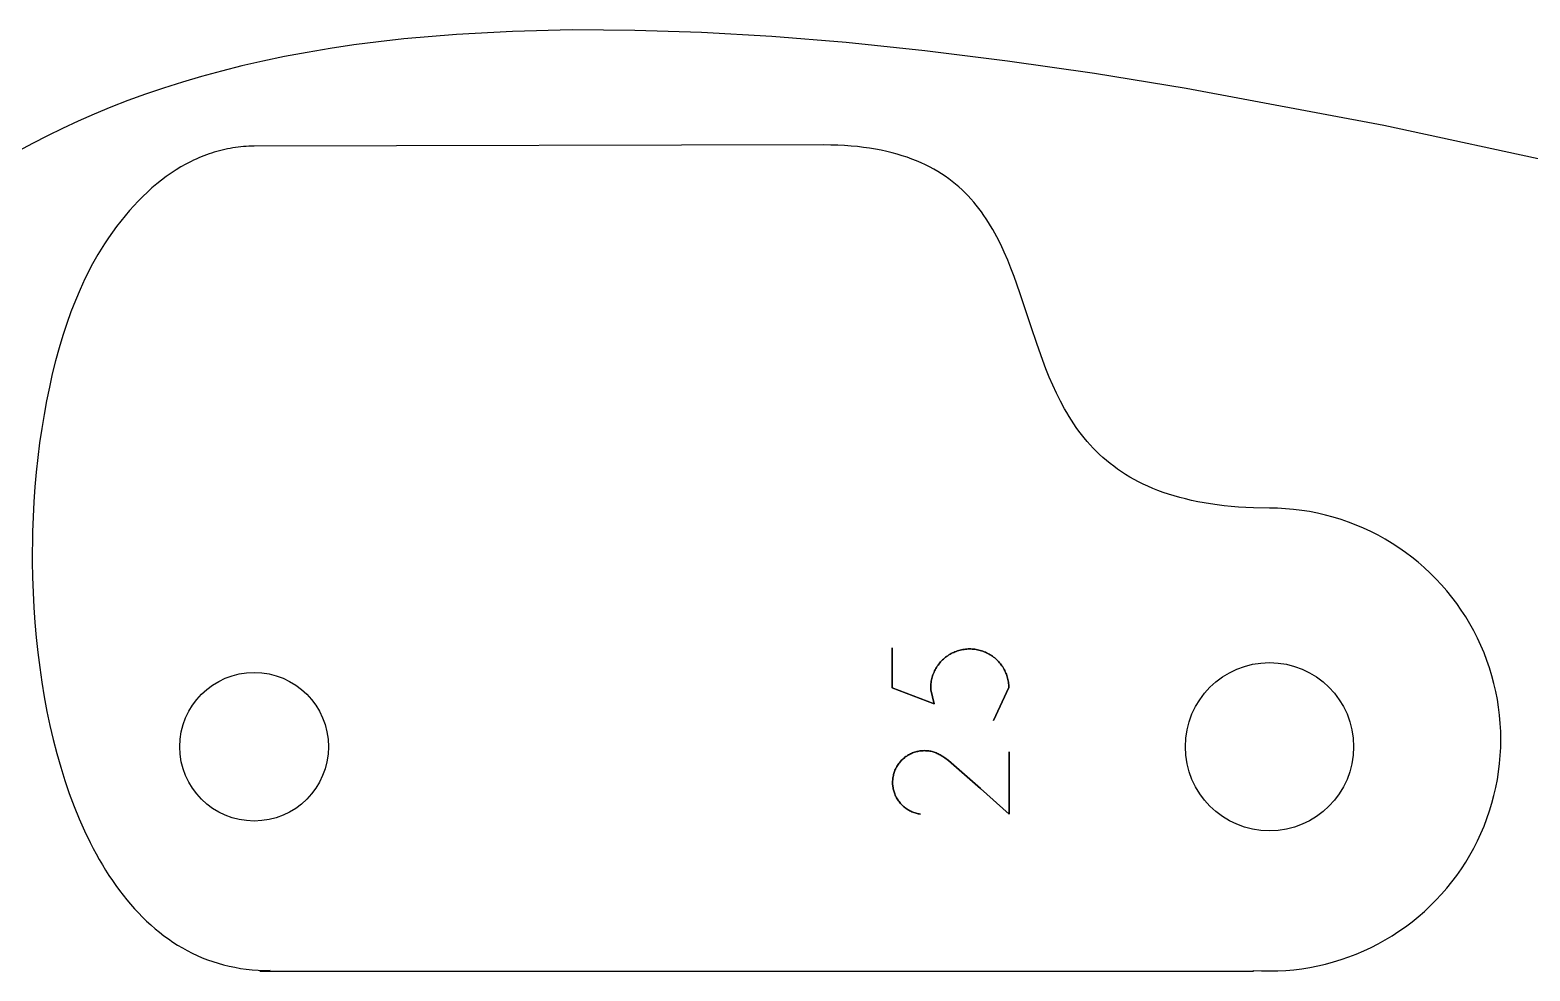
# Model space of a CAD drawing. Extents: x -24 to 6, y -20.7 to -0.7.
# Drawn here: x -21.966 to -19.292, y -5.427 to -3.748 of the extents above; entities that cross this region are included whole.
import ezdxf

# ---------------------------------------------------------------- set-up
doc = ezdxf.new("R2010")
doc.units = 0
doc.layers.add('LAYER_1', color=7, linetype='CONTINUOUS')

msp = doc.modelspace()

# ---------------------------------------------------------------- linework, layer by layer
at = {"layer": 'LAYER_1', "color": 250}
for p, q in [((-21.3443, -3.7694), (-21.388, -3.7751)), ((-21.2993, -3.7644), (-21.3443, -3.7694)), ((-21.2051, -3.7562), (-21.2993, -3.7644)), ((-21.1052, -3.7509), (-21.2051, -3.7562)), ((-20.9993, -3.7484), (-21.1052, -3.7509)), ((-20.8871, -3.7491), (-20.9993, -3.7484)), ((-20.7684, -3.753), (-20.8871, -3.7491)), ((-20.643, -3.7602), (-20.7684, -3.753)), ((-20.5105, -3.771), (-20.643, -3.7602)), ((-21.5116, -3.7958), (-21.5503, -3.8039)), ((-21.4716, -3.7884), (-21.5116, -3.7958)), ((-21.4304, -3.7814), (-21.4716, -3.7884)), ((-21.388, -3.7751), (-21.4304, -3.7814)), ((-20.3706, -3.7855), (-20.5105, -3.771)), ((-20.2232, -3.8038), (-20.3706, -3.7855)), ((-21.6244, -3.8216), (-21.6597, -3.8312)), ((-21.5879, -3.8125), (-21.6244, -3.8216)), ((-21.5503, -3.8039), (-21.5879, -3.8125)), ((-20.0678, -3.8261), (-20.2232, -3.8038)), ((-21.694, -3.8413), (-21.7273, -3.8519)), ((-21.6597, -3.8312), (-21.694, -3.8413)), ((-19.9044, -3.8526), (-20.0678, -3.8261)), ((-21.791, -3.8743), (-21.8214, -3.8862)), ((-21.7596, -3.8629), (-21.791, -3.8743)), ((-21.7273, -3.8519), (-21.7596, -3.8629)), ((-19.552, -3.9185), (-19.9044, -3.8526)), ((-21.851, -3.8984), (-21.8796, -3.911)), ((-21.8214, -3.8862), (-21.851, -3.8984)), ((-21.9075, -3.9239), (-21.9346, -3.9372)), ((-21.8796, -3.911), (-21.9075, -3.9239)), ((-19.1637, -4.0029), (-19.552, -3.9185)), ((-21.9609, -3.9508), (-21.9865, -3.9647)), ((-21.9346, -3.9372), (-21.9609, -3.9508)), ((-21.5947, -3.9574), (-21.5995, -3.9581)), ((-21.5899, -3.9569), (-21.5947, -3.9574)), ((-21.5852, -3.9565), (-21.5899, -3.9569)), ((-21.5804, -3.9561), (-21.5852, -3.9565)), ((-21.5756, -3.9559), (-21.5804, -3.9561)), ((-21.5708, -3.9557), (-21.5756, -3.9559)), ((-21.566, -3.9557), (-21.5708, -3.9557)), ((-20.5504, -3.9534), (-21.566, -3.9557)), ((-20.5378, -3.9536), (-20.5504, -3.9534)), ((-20.5255, -3.954), (-20.5378, -3.9536)), ((-20.5135, -3.9546), (-20.5255, -3.954)), ((-20.5019, -3.9554), (-20.5135, -3.9546)), ((-20.4906, -3.9565), (-20.5019, -3.9554)), ((-20.4795, -3.9578), (-20.4906, -3.9565)), ((-21.6785, -3.983), (-21.6875, -3.9877)), ((-21.6739, -3.9808), (-21.6785, -3.983)), ((-21.6694, -3.9787), (-21.6739, -3.9808)), ((-21.6648, -3.9767), (-21.6694, -3.9787)), ((-21.6603, -3.9747), (-21.6648, -3.9767)), ((-21.6557, -3.9729), (-21.6603, -3.9747)), ((-21.6511, -3.9712), (-21.6557, -3.9729)), ((-21.6464, -3.9695), (-21.6511, -3.9712)), ((-21.6418, -3.9679), (-21.6464, -3.9695)), ((-21.6371, -3.9665), (-21.6418, -3.9679)), ((-21.6325, -3.9651), (-21.6371, -3.9665)), ((-21.6278, -3.9638), (-21.6325, -3.9651)), ((-21.6231, -3.9626), (-21.6278, -3.9638)), ((-21.6184, -3.9615), (-21.6231, -3.9626)), ((-21.6137, -3.9605), (-21.6184, -3.9615)), ((-21.609, -3.9596), (-21.6137, -3.9605)), ((-21.6042, -3.9588), (-21.609, -3.9596)), ((-21.5995, -3.9581), (-21.6042, -3.9588)), ((-20.4688, -3.9593), (-20.4795, -3.9578)), ((-20.4584, -3.961), (-20.4688, -3.9593)), ((-20.4483, -3.9629), (-20.4584, -3.961)), ((-20.4384, -3.9651), (-20.4483, -3.9629)), ((-20.4289, -3.9674), (-20.4384, -3.9651)), ((-20.4196, -3.9699), (-20.4289, -3.9674)), ((-20.4106, -3.9726), (-20.4196, -3.9699)), ((-20.4018, -3.9755), (-20.4106, -3.9726)), ((-20.3933, -3.9786), (-20.4018, -3.9755)), ((-20.3851, -3.9818), (-20.3933, -3.9786)), ((-20.3771, -3.9852), (-20.3851, -3.9818)), ((-21.7227, -4.0099), (-21.7312, -4.0163)), ((-21.714, -4.0038), (-21.7227, -4.0099)), ((-21.7052, -3.9981), (-21.714, -4.0038)), ((-21.6964, -3.9927), (-21.7052, -3.9981)), ((-21.6875, -3.9877), (-21.6964, -3.9927)), ((-20.3694, -3.9889), (-20.3771, -3.9852)), ((-20.3619, -3.9926), (-20.3694, -3.9889)), ((-20.3546, -3.9966), (-20.3619, -3.9926)), ((-20.3475, -4.0007), (-20.3546, -3.9966)), ((-20.3407, -4.0049), (-20.3475, -4.0007)), ((-20.3341, -4.0093), (-20.3407, -4.0049)), ((-20.3277, -4.0139), (-20.3341, -4.0093)), ((-21.7564, -4.0376), (-21.7646, -4.0454)), ((-21.7481, -4.0301), (-21.7564, -4.0376)), ((-21.7397, -4.023), (-21.7481, -4.0301)), ((-21.7312, -4.0163), (-21.7397, -4.023)), ((-20.3215, -4.0186), (-20.3277, -4.0139)), ((-20.3155, -4.0235), (-20.3215, -4.0186)), ((-20.3097, -4.0284), (-20.3155, -4.0235)), ((-20.304, -4.0336), (-20.3097, -4.0284)), ((-20.2986, -4.0388), (-20.304, -4.0336)), ((-21.7806, -4.0619), (-21.7884, -4.0706)), ((-21.7726, -4.0535), (-21.7806, -4.0619)), ((-21.7646, -4.0454), (-21.7726, -4.0535)), ((-20.2933, -4.0442), (-20.2986, -4.0388)), ((-20.2882, -4.0497), (-20.2933, -4.0442)), ((-20.2833, -4.0554), (-20.2882, -4.0497)), ((-20.2786, -4.0611), (-20.2833, -4.0554)), ((-20.274, -4.067), (-20.2786, -4.0611)), ((-21.8037, -4.0891), (-21.8111, -4.0988)), ((-21.7961, -4.0797), (-21.8037, -4.0891)), ((-21.7884, -4.0706), (-21.7961, -4.0797)), ((-20.2695, -4.073), (-20.274, -4.067)), ((-20.2652, -4.079), (-20.2695, -4.073)), ((-20.261, -4.0852), (-20.2652, -4.079)), ((-20.257, -4.0915), (-20.261, -4.0852)), ((-21.8184, -4.1088), (-21.8256, -4.1192)), ((-21.8111, -4.0988), (-21.8184, -4.1088)), ((-20.2531, -4.0979), (-20.257, -4.0915)), ((-20.2493, -4.1044), (-20.2531, -4.0979)), ((-20.2456, -4.1109), (-20.2493, -4.1044)), ((-20.242, -4.1176), (-20.2456, -4.1109)), ((-20.2352, -4.1311), (-20.242, -4.1176)), ((-21.8326, -4.1298), (-21.8444, -4.1488)), ((-21.8256, -4.1192), (-21.8326, -4.1298)), ((-20.2288, -4.1449), (-20.2352, -4.1311)), ((-21.8541, -4.1656), (-21.8587, -4.1743)), ((-21.8493, -4.1571), (-21.8541, -4.1656)), ((-21.8444, -4.1488), (-21.8493, -4.1571)), ((-20.2227, -4.159), (-20.2288, -4.1449)), ((-20.2169, -4.1733), (-20.2227, -4.159)), ((-21.8678, -4.1923), (-21.8764, -4.211)), ((-21.8633, -4.1832), (-21.8678, -4.1923)), ((-21.8587, -4.1743), (-21.8633, -4.1832)), ((-20.2114, -4.1878), (-20.2169, -4.1733)), ((-20.2009, -4.2173), (-20.2114, -4.1878)), ((-21.8764, -4.211), (-21.8847, -4.2306)), ((-20.181, -4.2776), (-20.2009, -4.2173)), ((-21.8926, -4.2508), (-21.9, -4.2718)), ((-21.8847, -4.2306), (-21.8926, -4.2508)), ((-21.9, -4.2718), (-21.9071, -4.2933)), ((-20.1709, -4.3078), (-20.181, -4.2776)), ((-21.9071, -4.2933), (-21.9137, -4.3155)), ((-21.9137, -4.3155), (-21.9199, -4.3383)), ((-20.1602, -4.3378), (-20.1709, -4.3078)), ((-21.9199, -4.3383), (-21.9258, -4.3616)), ((-20.1545, -4.3527), (-20.1602, -4.3378)), ((-20.1486, -4.3673), (-20.1545, -4.3527)), ((-21.9258, -4.3616), (-21.9311, -4.3854)), ((-20.1424, -4.3819), (-20.1486, -4.3673)), ((-20.1358, -4.3962), (-20.1424, -4.3819)), ((-21.9361, -4.4097), (-21.9406, -4.4343)), ((-21.9311, -4.3854), (-21.9361, -4.4097)), ((-20.1288, -4.4102), (-20.1358, -4.3962)), ((-20.1213, -4.424), (-20.1288, -4.4102)), ((-21.9406, -4.4343), (-21.9447, -4.4594)), ((-20.1174, -4.4308), (-20.1213, -4.424)), ((-20.1134, -4.4375), (-20.1174, -4.4308)), ((-20.1092, -4.4442), (-20.1134, -4.4375)), ((-21.9447, -4.4594), (-21.9484, -4.4849)), ((-20.1049, -4.4507), (-20.1092, -4.4442)), ((-20.1004, -4.4572), (-20.1049, -4.4507)), ((-20.0958, -4.4636), (-20.1004, -4.4572)), ((-20.0911, -4.4698), (-20.0958, -4.4636)), ((-21.9484, -4.4849), (-21.9516, -4.5107)), ((-20.0861, -4.476), (-20.0911, -4.4698)), ((-20.0811, -4.4821), (-20.0861, -4.476)), ((-20.0758, -4.488), (-20.0811, -4.4821)), ((-20.0704, -4.4939), (-20.0758, -4.488)), ((-21.9516, -4.5107), (-21.9544, -4.5367)), ((-20.0647, -4.4996), (-20.0704, -4.4939)), ((-20.0589, -4.5053), (-20.0647, -4.4996)), ((-20.0529, -4.5108), (-20.0589, -4.5053)), ((-20.0467, -4.5161), (-20.0529, -4.5108)), ((-20.0403, -4.5214), (-20.0467, -4.5161)), ((-21.9544, -4.5367), (-21.9567, -4.563)), ((-20.0337, -4.5265), (-20.0403, -4.5214)), ((-20.0269, -4.5315), (-20.0337, -4.5265)), ((-20.0199, -4.5363), (-20.0269, -4.5315)), ((-20.0126, -4.541), (-20.0199, -4.5363)), ((-20.0051, -4.5456), (-20.0126, -4.541)), ((-19.9973, -4.55), (-20.0051, -4.5456)), ((-21.9567, -4.563), (-21.9586, -4.5896)), ((-19.9893, -4.5542), (-19.9973, -4.55)), ((-19.9811, -4.5583), (-19.9893, -4.5542)), ((-19.9726, -4.5622), (-19.9811, -4.5583)), ((-19.9639, -4.566), (-19.9726, -4.5622)), ((-19.9549, -4.5695), (-19.9639, -4.566)), ((-19.9456, -4.573), (-19.9549, -4.5695)), ((-21.9586, -4.5896), (-21.961, -4.6431)), ((-19.936, -4.5762), (-19.9456, -4.573)), ((-19.9262, -4.5793), (-19.936, -4.5762)), ((-19.9161, -4.5821), (-19.9262, -4.5793)), ((-19.9057, -4.5848), (-19.9161, -4.5821)), ((-19.895, -4.5873), (-19.9057, -4.5848)), ((-19.884, -4.5896), (-19.895, -4.5873)), ((-19.8726, -4.5917), (-19.884, -4.5896)), ((-19.861, -4.5936), (-19.8726, -4.5917)), ((-19.849, -4.5953), (-19.861, -4.5936)), ((-19.8368, -4.5968), (-19.849, -4.5953)), ((-19.8242, -4.5981), (-19.8368, -4.5968)), ((-19.8112, -4.5991), (-19.8242, -4.5981)), ((-19.7979, -4.5999), (-19.8112, -4.5991)), ((-19.7843, -4.6006), (-19.7979, -4.5999)), ((-19.756, -4.6011), (-19.7843, -4.6006)), ((-19.7416, -4.6013), (-19.756, -4.6011)), ((-19.7272, -4.6021), (-19.7416, -4.6013)), ((-19.7129, -4.6034), (-19.7272, -4.6021)), ((-19.6986, -4.6051), (-19.7129, -4.6034)), ((-19.6844, -4.6074), (-19.6986, -4.6051)), ((-19.6702, -4.6101), (-19.6844, -4.6074)), ((-19.6562, -4.6134), (-19.6702, -4.6101)), ((-19.6423, -4.6171), (-19.6562, -4.6134)), ((-19.6285, -4.6213), (-19.6423, -4.6171)), ((-19.6149, -4.626), (-19.6285, -4.6213)), ((-21.961, -4.6431), (-21.9615, -4.6971)), ((-19.6015, -4.6312), (-19.6149, -4.626)), ((-19.5882, -4.6368), (-19.6015, -4.6312)), ((-19.5752, -4.6429), (-19.5882, -4.6368)), ((-19.5624, -4.6495), (-19.5752, -4.6429)), ((-19.5498, -4.6564), (-19.5624, -4.6495)), ((-19.5374, -4.6639), (-19.5498, -4.6564)), ((-19.5254, -4.6717), (-19.5374, -4.6639)), ((-19.5136, -4.68), (-19.5254, -4.6717)), ((-21.9615, -4.6971), (-21.9611, -4.7242)), ((-19.5021, -4.6886), (-19.5136, -4.68)), ((-19.4909, -4.6977), (-19.5021, -4.6886)), ((-19.48, -4.7072), (-19.4909, -4.6977)), ((-21.9611, -4.7242), (-21.9601, -4.7513)), ((-19.4695, -4.717), (-19.48, -4.7072)), ((-19.4593, -4.7272), (-19.4695, -4.717)), ((-19.4495, -4.7377), (-19.4593, -4.7272)), ((-21.9601, -4.7513), (-21.9588, -4.7783)), ((-19.4401, -4.7486), (-19.4495, -4.7377)), ((-19.431, -4.7597), (-19.4401, -4.7486)), ((-21.9588, -4.7783), (-21.9569, -4.8052)), ((-19.4223, -4.7712), (-19.431, -4.7597)), ((-19.4141, -4.783), (-19.4223, -4.7712)), ((-19.4062, -4.7951), (-19.4141, -4.783)), ((-21.9569, -4.8052), (-21.9545, -4.8321)), ((-19.3988, -4.8075), (-19.4062, -4.7951)), ((-19.3918, -4.8201), (-19.3988, -4.8075)), ((-21.9545, -4.8321), (-21.9517, -4.8588)), ((-19.3853, -4.8329), (-19.3918, -4.8201)), ((-19.3792, -4.8459), (-19.3853, -4.8329)), ((-21.9517, -4.8588), (-21.9483, -4.8853)), ((-20.4286, -4.9217), (-20.4286, -4.8505)), ((-20.4286, -4.8505), (-20.4286, -4.8505)), ((-20.4286, -4.8505), (-20.4286, -4.8505)), ((-20.4286, -4.8505), (-20.4286, -4.9217)), ((-20.3315, -4.8657), (-20.3334, -4.8671)), ((-20.3334, -4.8671), (-20.3315, -4.8657)), ((-20.3295, -4.8643), (-20.3315, -4.8657)), ((-20.3315, -4.8657), (-20.3295, -4.8643)), ((-20.3275, -4.863), (-20.3295, -4.8643)), ((-20.3295, -4.8643), (-20.3275, -4.863)), ((-20.3254, -4.8617), (-20.3275, -4.863)), ((-20.3275, -4.863), (-20.3254, -4.8617)), ((-20.3233, -4.8605), (-20.3254, -4.8617)), ((-20.3254, -4.8617), (-20.3233, -4.8605)), ((-20.3211, -4.8594), (-20.3233, -4.8605)), ((-20.3233, -4.8605), (-20.3211, -4.8594)), ((-20.3189, -4.8584), (-20.3211, -4.8594)), ((-20.3211, -4.8594), (-20.3189, -4.8584)), ((-20.3167, -4.8574), (-20.3189, -4.8584)), ((-20.3189, -4.8584), (-20.3167, -4.8574)), ((-20.3144, -4.8565), (-20.3167, -4.8574)), ((-20.3167, -4.8574), (-20.3144, -4.8565)), ((-20.3121, -4.8557), (-20.3144, -4.8565)), ((-20.3144, -4.8565), (-20.3121, -4.8557)), ((-20.3098, -4.855), (-20.3121, -4.8557)), ((-20.3121, -4.8557), (-20.3098, -4.855)), ((-20.3075, -4.8544), (-20.3098, -4.855)), ((-20.3098, -4.855), (-20.3075, -4.8544)), ((-20.3051, -4.8538), (-20.3075, -4.8544)), ((-20.3075, -4.8544), (-20.3051, -4.8538)), ((-20.3027, -4.8534), (-20.3051, -4.8538)), ((-20.3051, -4.8538), (-20.3027, -4.8534)), ((-20.3004, -4.853), (-20.3027, -4.8534)), ((-20.3027, -4.8534), (-20.3004, -4.853)), ((-20.298, -4.8527), (-20.3004, -4.853)), ((-20.3004, -4.853), (-20.298, -4.8527)), ((-20.2955, -4.8524), (-20.298, -4.8527)), ((-20.298, -4.8527), (-20.2955, -4.8524)), ((-20.2931, -4.8523), (-20.2955, -4.8524)), ((-20.2955, -4.8524), (-20.2931, -4.8523)), ((-20.2907, -4.8522), (-20.2931, -4.8523)), ((-20.2931, -4.8523), (-20.2907, -4.8522)), ((-20.2883, -4.8523), (-20.2907, -4.8522)), ((-20.2907, -4.8522), (-20.2883, -4.8523)), ((-20.2859, -4.8524), (-20.2883, -4.8523)), ((-20.2883, -4.8523), (-20.2859, -4.8524)), ((-20.2834, -4.8526), (-20.2859, -4.8524)), ((-20.2859, -4.8524), (-20.2834, -4.8526)), ((-20.281, -4.8529), (-20.2834, -4.8526)), ((-20.2834, -4.8526), (-20.281, -4.8529)), ((-20.2786, -4.8532), (-20.281, -4.8529)), ((-20.281, -4.8529), (-20.2786, -4.8532)), ((-20.2763, -4.8537), (-20.2786, -4.8532)), ((-20.2786, -4.8532), (-20.2763, -4.8537)), ((-20.2739, -4.8542), (-20.2763, -4.8537)), ((-20.2763, -4.8537), (-20.2739, -4.8542)), ((-20.2715, -4.8548), (-20.2739, -4.8542)), ((-20.2739, -4.8542), (-20.2715, -4.8548)), ((-20.2692, -4.8555), (-20.2715, -4.8548)), ((-20.2715, -4.8548), (-20.2692, -4.8555)), ((-20.2669, -4.8563), (-20.2692, -4.8555)), ((-20.2692, -4.8555), (-20.2669, -4.8563)), ((-20.2647, -4.8571), (-20.2669, -4.8563)), ((-20.2669, -4.8563), (-20.2647, -4.8571)), ((-20.2624, -4.8581), (-20.2647, -4.8571)), ((-20.2647, -4.8571), (-20.2624, -4.8581)), ((-20.2602, -4.8591), (-20.2624, -4.8581)), ((-20.2624, -4.8581), (-20.2602, -4.8591)), ((-20.258, -4.8602), (-20.2602, -4.8591)), ((-20.2602, -4.8591), (-20.258, -4.8602)), ((-20.2559, -4.8613), (-20.258, -4.8602)), ((-20.258, -4.8602), (-20.2559, -4.8613)), ((-20.2538, -4.8625), (-20.2559, -4.8613)), ((-20.2559, -4.8613), (-20.2538, -4.8625)), ((-20.2518, -4.8639), (-20.2538, -4.8625)), ((-20.2538, -4.8625), (-20.2518, -4.8639)), ((-20.2498, -4.8652), (-20.2518, -4.8639)), ((-20.2518, -4.8639), (-20.2498, -4.8652)), ((-20.2478, -4.8667), (-20.2498, -4.8652)), ((-20.2498, -4.8652), (-20.2478, -4.8667)), ((-19.3736, -4.8592), (-19.3792, -4.8459)), ((-19.3684, -4.8726), (-19.3736, -4.8592)), ((-21.9483, -4.8853), (-21.9445, -4.9116)), ((-20.353, -4.8914), (-20.354, -4.8936)), ((-20.354, -4.8936), (-20.353, -4.8914)), ((-20.3519, -4.8893), (-20.353, -4.8914)), ((-20.353, -4.8914), (-20.3519, -4.8893)), ((-20.3508, -4.8872), (-20.3519, -4.8893)), ((-20.3519, -4.8893), (-20.3508, -4.8872)), ((-20.3495, -4.8851), (-20.3508, -4.8872)), ((-20.3508, -4.8872), (-20.3495, -4.8851)), ((-20.3482, -4.883), (-20.3495, -4.8851)), ((-20.3495, -4.8851), (-20.3482, -4.883)), ((-20.3468, -4.8811), (-20.3482, -4.883)), ((-20.3482, -4.883), (-20.3468, -4.8811)), ((-20.3453, -4.8791), (-20.3468, -4.8811)), ((-20.3468, -4.8811), (-20.3453, -4.8791)), ((-20.3438, -4.8772), (-20.3453, -4.8791)), ((-20.3453, -4.8791), (-20.3438, -4.8772)), ((-20.3422, -4.8754), (-20.3438, -4.8772)), ((-20.3438, -4.8772), (-20.3422, -4.8754)), ((-20.3406, -4.8736), (-20.3422, -4.8754)), ((-20.3422, -4.8754), (-20.3406, -4.8736)), ((-20.3389, -4.8719), (-20.3406, -4.8736)), ((-20.3406, -4.8736), (-20.3389, -4.8719)), ((-20.3371, -4.8703), (-20.3389, -4.8719)), ((-20.3389, -4.8719), (-20.3371, -4.8703)), ((-20.3353, -4.8687), (-20.3371, -4.8703)), ((-20.3371, -4.8703), (-20.3353, -4.8687)), ((-20.3334, -4.8671), (-20.3353, -4.8687)), ((-20.3353, -4.8687), (-20.3334, -4.8671)), ((-20.2459, -4.8682), (-20.2478, -4.8667)), ((-20.2478, -4.8667), (-20.2459, -4.8682)), ((-20.2441, -4.8697), (-20.2459, -4.8682)), ((-20.2459, -4.8682), (-20.2441, -4.8697)), ((-20.2423, -4.8714), (-20.2441, -4.8697)), ((-20.2441, -4.8697), (-20.2423, -4.8714)), ((-20.2406, -4.8731), (-20.2423, -4.8714)), ((-20.2423, -4.8714), (-20.2406, -4.8731)), ((-20.2389, -4.8748), (-20.2406, -4.8731)), ((-20.2406, -4.8731), (-20.2389, -4.8748)), ((-20.2373, -4.8767), (-20.2389, -4.8748)), ((-20.2389, -4.8748), (-20.2373, -4.8767)), ((-20.2358, -4.8785), (-20.2373, -4.8767)), ((-20.2373, -4.8767), (-20.2358, -4.8785)), ((-20.2343, -4.8804), (-20.2358, -4.8785)), ((-20.2358, -4.8785), (-20.2343, -4.8804)), ((-20.2329, -4.8824), (-20.2343, -4.8804)), ((-20.2343, -4.8804), (-20.2329, -4.8824)), ((-20.2315, -4.8844), (-20.2329, -4.8824)), ((-20.2329, -4.8824), (-20.2315, -4.8844)), ((-20.2303, -4.8865), (-20.2315, -4.8844)), ((-20.2315, -4.8844), (-20.2303, -4.8865)), ((-20.2291, -4.8886), (-20.2303, -4.8865)), ((-20.2303, -4.8865), (-20.2291, -4.8886)), ((-20.2279, -4.8907), (-20.2291, -4.8886)), ((-20.2291, -4.8886), (-20.2279, -4.8907)), ((-20.2269, -4.8929), (-20.2279, -4.8907)), ((-20.2279, -4.8907), (-20.2269, -4.8929)), ((-20.2259, -4.8952), (-20.2269, -4.8929)), ((-20.2269, -4.8929), (-20.2259, -4.8952)), ((-19.3637, -4.8862), (-19.3684, -4.8726)), ((-19.3595, -4.9), (-19.3637, -4.8862)), ((-21.9445, -4.9116), (-21.9402, -4.9377)), ((-20.3597, -4.9146), (-20.36, -4.9253)), ((-20.36, -4.9253), (-20.3597, -4.9146)), ((-20.3594, -4.9122), (-20.3597, -4.9146)), ((-20.3597, -4.9146), (-20.3594, -4.9122)), ((-20.359, -4.9098), (-20.3594, -4.9122)), ((-20.3594, -4.9122), (-20.359, -4.9098)), ((-20.3585, -4.9074), (-20.359, -4.9098)), ((-20.359, -4.9098), (-20.3585, -4.9074)), ((-20.358, -4.9051), (-20.3585, -4.9074)), ((-20.3585, -4.9074), (-20.358, -4.9051)), ((-20.3574, -4.9027), (-20.358, -4.9051)), ((-20.358, -4.9051), (-20.3574, -4.9027)), ((-20.3567, -4.9004), (-20.3574, -4.9027)), ((-20.3574, -4.9027), (-20.3567, -4.9004)), ((-20.3559, -4.8981), (-20.3567, -4.9004)), ((-20.3567, -4.9004), (-20.3559, -4.8981)), ((-20.355, -4.8959), (-20.3559, -4.8981)), ((-20.3559, -4.8981), (-20.355, -4.8959)), ((-20.354, -4.8936), (-20.355, -4.8959)), ((-20.355, -4.8959), (-20.354, -4.8936)), ((-20.225, -4.8974), (-20.2259, -4.8952)), ((-20.2259, -4.8952), (-20.225, -4.8974)), ((-20.2242, -4.8997), (-20.225, -4.8974)), ((-20.225, -4.8974), (-20.2242, -4.8997)), ((-20.2235, -4.902), (-20.2242, -4.8997)), ((-20.2242, -4.8997), (-20.2235, -4.902)), ((-20.2228, -4.9043), (-20.2235, -4.902)), ((-20.2235, -4.902), (-20.2228, -4.9043)), ((-20.2222, -4.9067), (-20.2228, -4.9043)), ((-20.2228, -4.9043), (-20.2222, -4.9067)), ((-20.2218, -4.9091), (-20.2222, -4.9067)), ((-20.2222, -4.9067), (-20.2218, -4.9091)), ((-20.2213, -4.9114), (-20.2218, -4.9091)), ((-20.2218, -4.9091), (-20.2213, -4.9114)), ((-20.221, -4.9138), (-20.2213, -4.9114)), ((-20.2213, -4.9114), (-20.221, -4.9138)), ((-20.2208, -4.9163), (-20.221, -4.9138)), ((-20.221, -4.9138), (-20.2208, -4.9163)), ((-20.2206, -4.9187), (-20.2208, -4.9163)), ((-20.2208, -4.9163), (-20.2206, -4.9187)), ((-20.2205, -4.9211), (-20.2206, -4.9187)), ((-20.2206, -4.9187), (-20.2205, -4.9211)), ((-19.3558, -4.9139), (-19.3595, -4.9)), ((-19.3526, -4.9279), (-19.3558, -4.9139)), ((-21.9402, -4.9377), (-21.9353, -4.9635)), ((-20.3535, -4.9499), (-20.4286, -4.9217)), ((-20.4286, -4.9217), (-20.3535, -4.9499)), ((-20.36, -4.9253), (-20.3535, -4.9499)), ((-20.3535, -4.9499), (-20.36, -4.9253)), ((-20.2482, -4.9801), (-20.2205, -4.9211)), ((-20.2205, -4.9211), (-20.2482, -4.9801)), ((-19.3498, -4.9421), (-19.3526, -4.9279)), ((-19.3476, -4.9563), (-19.3498, -4.9421)), ((-21.9353, -4.9635), (-21.93, -4.9889)), ((-19.3458, -4.9706), (-19.3476, -4.9563)), ((-19.3445, -4.9849), (-19.3458, -4.9706)), ((-21.93, -4.9889), (-21.9241, -5.014)), ((-19.3438, -4.9993), (-19.3445, -4.9849)), ((-19.3435, -5.0137), (-19.3438, -4.9993)), ((-21.9241, -5.014), (-21.9177, -5.0387)), ((-19.3438, -5.0281), (-19.3435, -5.0137)), ((-21.9177, -5.0387), (-21.9109, -5.063)), ((-20.4144, -5.0537), (-20.4156, -5.0552)), ((-20.4156, -5.0552), (-20.4144, -5.0537)), ((-20.4131, -5.0522), (-20.4144, -5.0537)), ((-20.4144, -5.0537), (-20.4131, -5.0522)), ((-20.4118, -5.0507), (-20.4131, -5.0522)), ((-20.4131, -5.0522), (-20.4118, -5.0507)), ((-20.4104, -5.0494), (-20.4118, -5.0507)), ((-20.4118, -5.0507), (-20.4104, -5.0494)), ((-20.4089, -5.048), (-20.4104, -5.0494)), ((-20.4104, -5.0494), (-20.4089, -5.048)), ((-20.4074, -5.0468), (-20.4089, -5.048)), ((-20.4089, -5.048), (-20.4074, -5.0468)), ((-20.4059, -5.0455), (-20.4074, -5.0468)), ((-20.4074, -5.0468), (-20.4059, -5.0455)), ((-20.4043, -5.0443), (-20.4059, -5.0455)), ((-20.4059, -5.0455), (-20.4043, -5.0443)), ((-20.4027, -5.0432), (-20.4043, -5.0443)), ((-20.4043, -5.0443), (-20.4027, -5.0432)), ((-20.4011, -5.0422), (-20.4027, -5.0432)), ((-20.4027, -5.0432), (-20.4011, -5.0422)), ((-20.3994, -5.0412), (-20.4011, -5.0422)), ((-20.4011, -5.0422), (-20.3994, -5.0412)), ((-20.3977, -5.0402), (-20.3994, -5.0412)), ((-20.3994, -5.0412), (-20.3977, -5.0402)), ((-20.3959, -5.0393), (-20.3977, -5.0402)), ((-20.3977, -5.0402), (-20.3959, -5.0393)), ((-20.3941, -5.0385), (-20.3959, -5.0393)), ((-20.3959, -5.0393), (-20.3941, -5.0385)), ((-20.3923, -5.0377), (-20.3941, -5.0385)), ((-20.3941, -5.0385), (-20.3923, -5.0377)), ((-20.3905, -5.037), (-20.3923, -5.0377)), ((-20.3923, -5.0377), (-20.3905, -5.037)), ((-20.3886, -5.0364), (-20.3905, -5.037)), ((-20.3905, -5.037), (-20.3886, -5.0364)), ((-20.3867, -5.0358), (-20.3886, -5.0364)), ((-20.3886, -5.0364), (-20.3867, -5.0358)), ((-20.3848, -5.0353), (-20.3867, -5.0358)), ((-20.3867, -5.0358), (-20.3848, -5.0353)), ((-20.3829, -5.0349), (-20.3848, -5.0353)), ((-20.3848, -5.0353), (-20.3829, -5.0349)), ((-20.381, -5.0345), (-20.3829, -5.0349)), ((-20.3829, -5.0349), (-20.381, -5.0345)), ((-20.3791, -5.0342), (-20.381, -5.0345)), ((-20.381, -5.0345), (-20.3791, -5.0342)), ((-20.3771, -5.0339), (-20.3791, -5.0342)), ((-20.3791, -5.0342), (-20.3771, -5.0339)), ((-20.3752, -5.0338), (-20.3771, -5.0339)), ((-20.3771, -5.0339), (-20.3752, -5.0338)), ((-20.3732, -5.0337), (-20.3752, -5.0338)), ((-20.3752, -5.0338), (-20.3732, -5.0337)), ((-20.3712, -5.0336), (-20.3732, -5.0337)), ((-20.3732, -5.0337), (-20.3712, -5.0336)), ((-20.3693, -5.0337), (-20.3712, -5.0336)), ((-20.3712, -5.0336), (-20.3693, -5.0337)), ((-20.3673, -5.0338), (-20.3693, -5.0337)), ((-20.3693, -5.0337), (-20.3673, -5.0338)), ((-20.3653, -5.0339), (-20.3673, -5.0338)), ((-20.3673, -5.0338), (-20.3653, -5.0339)), ((-20.3634, -5.0342), (-20.3653, -5.0339)), ((-20.3653, -5.0339), (-20.3634, -5.0342)), ((-20.3614, -5.0345), (-20.3634, -5.0342)), ((-20.3634, -5.0342), (-20.3614, -5.0345)), ((-20.3595, -5.0348), (-20.3614, -5.0345)), ((-20.3614, -5.0345), (-20.3595, -5.0348)), ((-20.3576, -5.0353), (-20.3595, -5.0348)), ((-20.3595, -5.0348), (-20.3576, -5.0353)), ((-20.3557, -5.0358), (-20.3576, -5.0353)), ((-20.3576, -5.0353), (-20.3557, -5.0358)), ((-20.3538, -5.0364), (-20.3557, -5.0358)), ((-20.3557, -5.0358), (-20.3538, -5.0364)), ((-20.352, -5.037), (-20.3538, -5.0364)), ((-20.3538, -5.0364), (-20.352, -5.037)), ((-20.3501, -5.0377), (-20.352, -5.037)), ((-20.352, -5.037), (-20.3501, -5.0377)), ((-20.3483, -5.0384), (-20.3501, -5.0377)), ((-20.3501, -5.0377), (-20.3483, -5.0384)), ((-20.3465, -5.0393), (-20.3483, -5.0384)), ((-20.3483, -5.0384), (-20.3465, -5.0393)), ((-20.3448, -5.0402), (-20.3465, -5.0393)), ((-20.3465, -5.0393), (-20.3448, -5.0402)), ((-20.3431, -5.0411), (-20.3448, -5.0402)), ((-20.3448, -5.0402), (-20.3431, -5.0411)), ((-20.3414, -5.0421), (-20.3431, -5.0411)), ((-20.3431, -5.0411), (-20.3414, -5.0421)), ((-20.3397, -5.0432), (-20.3414, -5.0421)), ((-20.3414, -5.0421), (-20.3397, -5.0432)), ((-20.3381, -5.0443), (-20.3397, -5.0432)), ((-20.3397, -5.0432), (-20.3381, -5.0443)), ((-20.3365, -5.0455), (-20.3381, -5.0443)), ((-20.3381, -5.0443), (-20.3365, -5.0455)), ((-20.335, -5.0467), (-20.3365, -5.0455)), ((-20.3365, -5.0455), (-20.335, -5.0467)), ((-20.3284, -5.0512), (-20.335, -5.0467)), ((-20.335, -5.0467), (-20.3284, -5.0512)), ((-20.2714, -5.1011), (-20.3284, -5.0512)), ((-20.3284, -5.0512), (-20.2714, -5.1011)), ((-20.2203, -5.1471), (-20.2203, -5.036)), ((-20.2203, -5.036), (-20.2203, -5.036)), ((-20.2203, -5.036), (-20.2203, -5.036)), ((-20.2203, -5.036), (-20.2203, -5.1471)), ((-19.3458, -5.0568), (-19.3445, -5.0425)), ((-19.3445, -5.0425), (-19.3438, -5.0281)), ((-21.9109, -5.063), (-21.9034, -5.0868)), ((-20.4269, -5.08), (-20.4272, -5.0819)), ((-20.4272, -5.0819), (-20.4269, -5.08)), ((-20.4265, -5.078), (-20.4269, -5.08)), ((-20.4269, -5.08), (-20.4265, -5.078)), ((-20.4261, -5.0761), (-20.4265, -5.078)), ((-20.4265, -5.078), (-20.4261, -5.0761)), ((-20.4255, -5.0742), (-20.4261, -5.0761)), ((-20.4261, -5.0761), (-20.4255, -5.0742)), ((-20.4249, -5.0724), (-20.4255, -5.0742)), ((-20.4255, -5.0742), (-20.4249, -5.0724)), ((-20.4243, -5.0705), (-20.4249, -5.0724)), ((-20.4249, -5.0724), (-20.4243, -5.0705)), ((-20.4236, -5.0687), (-20.4243, -5.0705)), ((-20.4243, -5.0705), (-20.4236, -5.0687)), ((-20.4228, -5.0669), (-20.4236, -5.0687)), ((-20.4236, -5.0687), (-20.4228, -5.0669)), ((-20.4219, -5.0651), (-20.4228, -5.0669)), ((-20.4228, -5.0669), (-20.4219, -5.0651)), ((-20.421, -5.0634), (-20.4219, -5.0651)), ((-20.4219, -5.0651), (-20.421, -5.0634)), ((-20.4201, -5.0617), (-20.421, -5.0634)), ((-20.421, -5.0634), (-20.4201, -5.0617)), ((-20.4191, -5.06), (-20.4201, -5.0617)), ((-20.4201, -5.0617), (-20.4191, -5.06)), ((-20.418, -5.0583), (-20.4191, -5.06)), ((-20.4191, -5.06), (-20.418, -5.0583)), ((-20.4168, -5.0567), (-20.418, -5.0583)), ((-20.418, -5.0583), (-20.4168, -5.0567)), ((-20.4156, -5.0552), (-20.4168, -5.0567)), ((-20.4168, -5.0567), (-20.4156, -5.0552)), ((-19.3498, -5.0853), (-19.3475, -5.0711)), ((-19.3475, -5.0711), (-19.3458, -5.0568)), ((-21.9034, -5.0868), (-21.8955, -5.1101)), ((-20.4278, -5.0878), (-20.4279, -5.0897)), ((-20.4279, -5.0897), (-20.4278, -5.0878)), ((-20.4279, -5.0897), (-20.4279, -5.0917)), ((-20.4279, -5.0917), (-20.4279, -5.0897)), ((-20.4279, -5.0917), (-20.4278, -5.0937)), ((-20.4278, -5.0937), (-20.4279, -5.0917)), ((-20.4277, -5.0858), (-20.4278, -5.0878)), ((-20.4278, -5.0878), (-20.4277, -5.0858)), ((-20.4278, -5.0937), (-20.4276, -5.0956)), ((-20.4276, -5.0956), (-20.4278, -5.0937)), ((-20.4275, -5.0839), (-20.4277, -5.0858)), ((-20.4277, -5.0858), (-20.4275, -5.0839)), ((-20.4276, -5.0956), (-20.4274, -5.0976)), ((-20.4274, -5.0976), (-20.4276, -5.0956)), ((-20.4272, -5.0819), (-20.4275, -5.0839)), ((-20.4275, -5.0839), (-20.4272, -5.0819)), ((-20.4274, -5.0976), (-20.4271, -5.0995)), ((-20.4271, -5.0995), (-20.4274, -5.0976)), ((-20.4271, -5.0995), (-20.4268, -5.1014)), ((-20.4268, -5.1014), (-20.4271, -5.0995)), ((-20.4268, -5.1014), (-20.4264, -5.1034)), ((-20.4264, -5.1034), (-20.4268, -5.1014)), ((-20.4264, -5.1034), (-20.4259, -5.1053)), ((-20.4259, -5.1053), (-20.4264, -5.1034)), ((-20.4259, -5.1053), (-20.4253, -5.1072)), ((-20.4253, -5.1072), (-20.4259, -5.1053)), ((-20.4253, -5.1072), (-20.4247, -5.109)), ((-20.4247, -5.109), (-20.4253, -5.1072)), ((-20.2203, -5.1471), (-20.2714, -5.1011)), ((-20.2714, -5.1011), (-20.2203, -5.1471)), ((-19.3558, -5.1135), (-19.3525, -5.0995)), ((-19.3525, -5.0995), (-19.3498, -5.0853)), ((-21.8955, -5.1101), (-21.887, -5.1329)), ((-21.887, -5.1329), (-21.878, -5.1551)), ((-20.4247, -5.109), (-20.424, -5.1109)), ((-20.424, -5.1109), (-20.4247, -5.109)), ((-20.424, -5.1109), (-20.4233, -5.1127)), ((-20.4233, -5.1127), (-20.424, -5.1109)), ((-20.4233, -5.1127), (-20.4225, -5.1145)), ((-20.4225, -5.1145), (-20.4233, -5.1127)), ((-20.4225, -5.1145), (-20.4216, -5.1162)), ((-20.4216, -5.1162), (-20.4225, -5.1145)), ((-20.4216, -5.1162), (-20.4207, -5.118)), ((-20.4207, -5.118), (-20.4216, -5.1162)), ((-20.4207, -5.118), (-20.4197, -5.1197)), ((-20.4197, -5.1197), (-20.4207, -5.118)), ((-20.4197, -5.1197), (-20.4187, -5.1213)), ((-20.4187, -5.1213), (-20.4197, -5.1197)), ((-20.4187, -5.1213), (-20.4175, -5.123)), ((-20.4175, -5.123), (-20.4187, -5.1213)), ((-20.4175, -5.123), (-20.4164, -5.1245)), ((-20.4164, -5.1245), (-20.4175, -5.123)), ((-20.4164, -5.1245), (-20.4152, -5.1261)), ((-20.4152, -5.1261), (-20.4164, -5.1245)), ((-20.4152, -5.1261), (-20.4139, -5.1276)), ((-20.4139, -5.1276), (-20.4152, -5.1261)), ((-20.4139, -5.1276), (-20.4126, -5.1291)), ((-20.4126, -5.1291), (-20.4139, -5.1276)), ((-20.4126, -5.1291), (-20.4112, -5.1305)), ((-20.4112, -5.1305), (-20.4126, -5.1291)), ((-20.4112, -5.1305), (-20.4098, -5.1318)), ((-20.4098, -5.1318), (-20.4112, -5.1305)), ((-20.4098, -5.1318), (-20.4084, -5.1331)), ((-20.4084, -5.1331), (-20.4098, -5.1318)), ((-20.4084, -5.1331), (-20.4069, -5.1344)), ((-20.4069, -5.1344), (-20.4084, -5.1331)), ((-19.3637, -5.1412), (-19.3595, -5.1274)), ((-19.3595, -5.1274), (-19.3558, -5.1135)), ((-21.878, -5.1551), (-21.8685, -5.1767)), ((-20.4069, -5.1344), (-20.4053, -5.1356)), ((-20.4053, -5.1356), (-20.4069, -5.1344)), ((-20.4053, -5.1356), (-20.4037, -5.1368)), ((-20.4037, -5.1368), (-20.4053, -5.1356)), ((-20.4037, -5.1368), (-20.4021, -5.1379)), ((-20.4021, -5.1379), (-20.4037, -5.1368)), ((-20.4021, -5.1379), (-20.4004, -5.1389)), ((-20.4004, -5.1389), (-20.4021, -5.1379)), ((-20.4004, -5.1389), (-20.3987, -5.1399)), ((-20.3987, -5.1399), (-20.4004, -5.1389)), ((-20.3987, -5.1399), (-20.397, -5.1408)), ((-20.397, -5.1408), (-20.3987, -5.1399)), ((-20.397, -5.1408), (-20.3952, -5.1417)), ((-20.3952, -5.1417), (-20.397, -5.1408)), ((-20.3952, -5.1417), (-20.3934, -5.1425)), ((-20.3934, -5.1425), (-20.3952, -5.1417)), ((-20.3934, -5.1425), (-20.3916, -5.1432)), ((-20.3916, -5.1432), (-20.3934, -5.1425)), ((-20.3916, -5.1432), (-20.3898, -5.1439)), ((-20.3898, -5.1439), (-20.3916, -5.1432)), ((-20.3898, -5.1439), (-20.3879, -5.1445)), ((-20.3879, -5.1445), (-20.3898, -5.1439)), ((-20.3879, -5.1445), (-20.386, -5.1451)), ((-20.386, -5.1451), (-20.3879, -5.1445)), ((-20.386, -5.1451), (-20.3841, -5.1455)), ((-20.3841, -5.1455), (-20.386, -5.1451)), ((-20.3841, -5.1455), (-20.3822, -5.146)), ((-20.3822, -5.146), (-20.3841, -5.1455)), ((-20.3822, -5.146), (-20.3803, -5.1463)), ((-20.3803, -5.1463), (-20.3822, -5.146)), ((-20.3803, -5.1463), (-20.3783, -5.1466)), ((-20.3783, -5.1466), (-20.3803, -5.1463)), ((-19.3735, -5.1682), (-19.3684, -5.1548)), ((-19.3684, -5.1548), (-19.3637, -5.1412)), ((-21.8685, -5.1767), (-21.8584, -5.1976)), ((-19.3852, -5.1945), (-19.3791, -5.1815)), ((-19.3791, -5.1815), (-19.3735, -5.1682)), ((-21.8584, -5.1976), (-21.8532, -5.2078)), ((-21.8532, -5.2078), (-21.8478, -5.2178)), ((-19.3987, -5.22), (-19.3917, -5.2074)), ((-19.3917, -5.2074), (-19.3852, -5.1945)), ((-21.8478, -5.2178), (-21.8423, -5.2277)), ((-21.8423, -5.2277), (-21.8366, -5.2374)), ((-21.8366, -5.2374), (-21.8308, -5.2469)), ((-19.414, -5.2444), (-19.4061, -5.2323)), ((-19.4061, -5.2323), (-19.3987, -5.22)), ((-21.8308, -5.2469), (-21.8249, -5.2562)), ((-21.8249, -5.2562), (-21.8188, -5.2653)), ((-21.8188, -5.2653), (-21.8126, -5.2742)), ((-19.4399, -5.2789), (-19.4309, -5.2677)), ((-19.4309, -5.2677), (-19.4222, -5.2562)), ((-19.4222, -5.2562), (-19.414, -5.2444)), ((-21.8126, -5.2742), (-21.8062, -5.2829)), ((-21.8062, -5.2829), (-21.7997, -5.2913)), ((-21.7997, -5.2913), (-21.7931, -5.2996)), ((-19.4592, -5.3003), (-19.4494, -5.2898)), ((-19.4494, -5.2898), (-19.4399, -5.2789)), ((-21.7931, -5.2996), (-21.7863, -5.3076)), ((-21.7863, -5.3076), (-21.7794, -5.3155)), ((-21.7794, -5.3155), (-21.7724, -5.3231)), ((-19.4907, -5.3298), (-19.4799, -5.3203)), ((-19.4799, -5.3203), (-19.4693, -5.3105)), ((-19.4693, -5.3105), (-19.4592, -5.3003)), ((-21.7724, -5.3231), (-21.7652, -5.3304)), ((-21.7652, -5.3304), (-21.7578, -5.3375)), ((-21.7578, -5.3375), (-21.7503, -5.3444)), ((-21.7503, -5.3444), (-21.7427, -5.3511)), ((-19.5252, -5.3558), (-19.5134, -5.3475)), ((-19.5134, -5.3475), (-19.5019, -5.3388)), ((-19.5019, -5.3388), (-19.4907, -5.3298)), ((-21.7427, -5.3511), (-21.7349, -5.3574)), ((-21.7349, -5.3574), (-21.727, -5.3636)), ((-21.727, -5.3636), (-21.7189, -5.3694)), ((-21.7189, -5.3694), (-21.7107, -5.375)), ((-19.5622, -5.3781), (-19.5496, -5.3711)), ((-19.5496, -5.3711), (-19.5373, -5.3636)), ((-19.5373, -5.3636), (-19.5252, -5.3558)), ((-21.7107, -5.375), (-21.7024, -5.3804)), ((-21.7024, -5.3804), (-21.6939, -5.3854)), ((-21.6939, -5.3854), (-21.6852, -5.3902)), ((-21.6852, -5.3902), (-21.6764, -5.3947)), ((-21.6764, -5.3947), (-21.6675, -5.3989)), ((-21.6675, -5.3989), (-21.6584, -5.4028)), ((-19.6147, -5.4015), (-19.6013, -5.3963)), ((-19.6013, -5.3963), (-19.5881, -5.3907)), ((-19.5881, -5.3907), (-19.575, -5.3846)), ((-19.575, -5.3846), (-19.5622, -5.3781)), ((-21.6584, -5.4028), (-21.6491, -5.4065)), ((-21.6491, -5.4065), (-21.6397, -5.4098)), ((-21.6397, -5.4098), (-21.6302, -5.4128)), ((-21.6302, -5.4128), (-21.6205, -5.4155)), ((-21.6205, -5.4155), (-21.6106, -5.4179)), ((-21.6106, -5.4179), (-21.6006, -5.42)), ((-21.6006, -5.42), (-21.5905, -5.4218)), ((-21.5905, -5.4218), (-21.5802, -5.4232)), ((-21.5802, -5.4232), (-21.5697, -5.4243)), ((-21.5697, -5.4243), (-21.5591, -5.4251)), ((-21.5591, -5.4251), (-21.5483, -5.4255)), ((-21.5374, -5.4256), (-21.556, -5.4266)), ((-21.556, -5.4266), (-19.7846, -5.4266)), ((-21.5483, -5.4255), (-21.5374, -5.4256)), ((-19.7846, -5.4266), (-19.7846, -5.4256)), ((-19.7846, -5.4256), (-19.7702, -5.4263)), ((-19.7702, -5.4263), (-19.7558, -5.4265)), ((-19.7558, -5.4265), (-19.7414, -5.4263)), ((-19.7414, -5.4263), (-19.727, -5.4255)), ((-19.727, -5.4255), (-19.7127, -5.4242)), ((-19.7127, -5.4242), (-19.6984, -5.4225)), ((-19.6984, -5.4225), (-19.6842, -5.4202)), ((-19.6842, -5.4202), (-19.67, -5.4174)), ((-19.67, -5.4174), (-19.656, -5.4142)), ((-19.656, -5.4142), (-19.6421, -5.4104)), ((-19.6421, -5.4104), (-19.6283, -5.4062)), ((-19.6283, -5.4062), (-19.6147, -5.4015))]:
    msp.add_line(p, q, dxfattribs=at)
for centre, radius in [((-19.756, -5.0266), 0.15), ((-21.566, -5.0266), 0.1325)]:
    msp.add_circle(centre, radius, dxfattribs=at)

doc.saveas('drawing.dxf')
